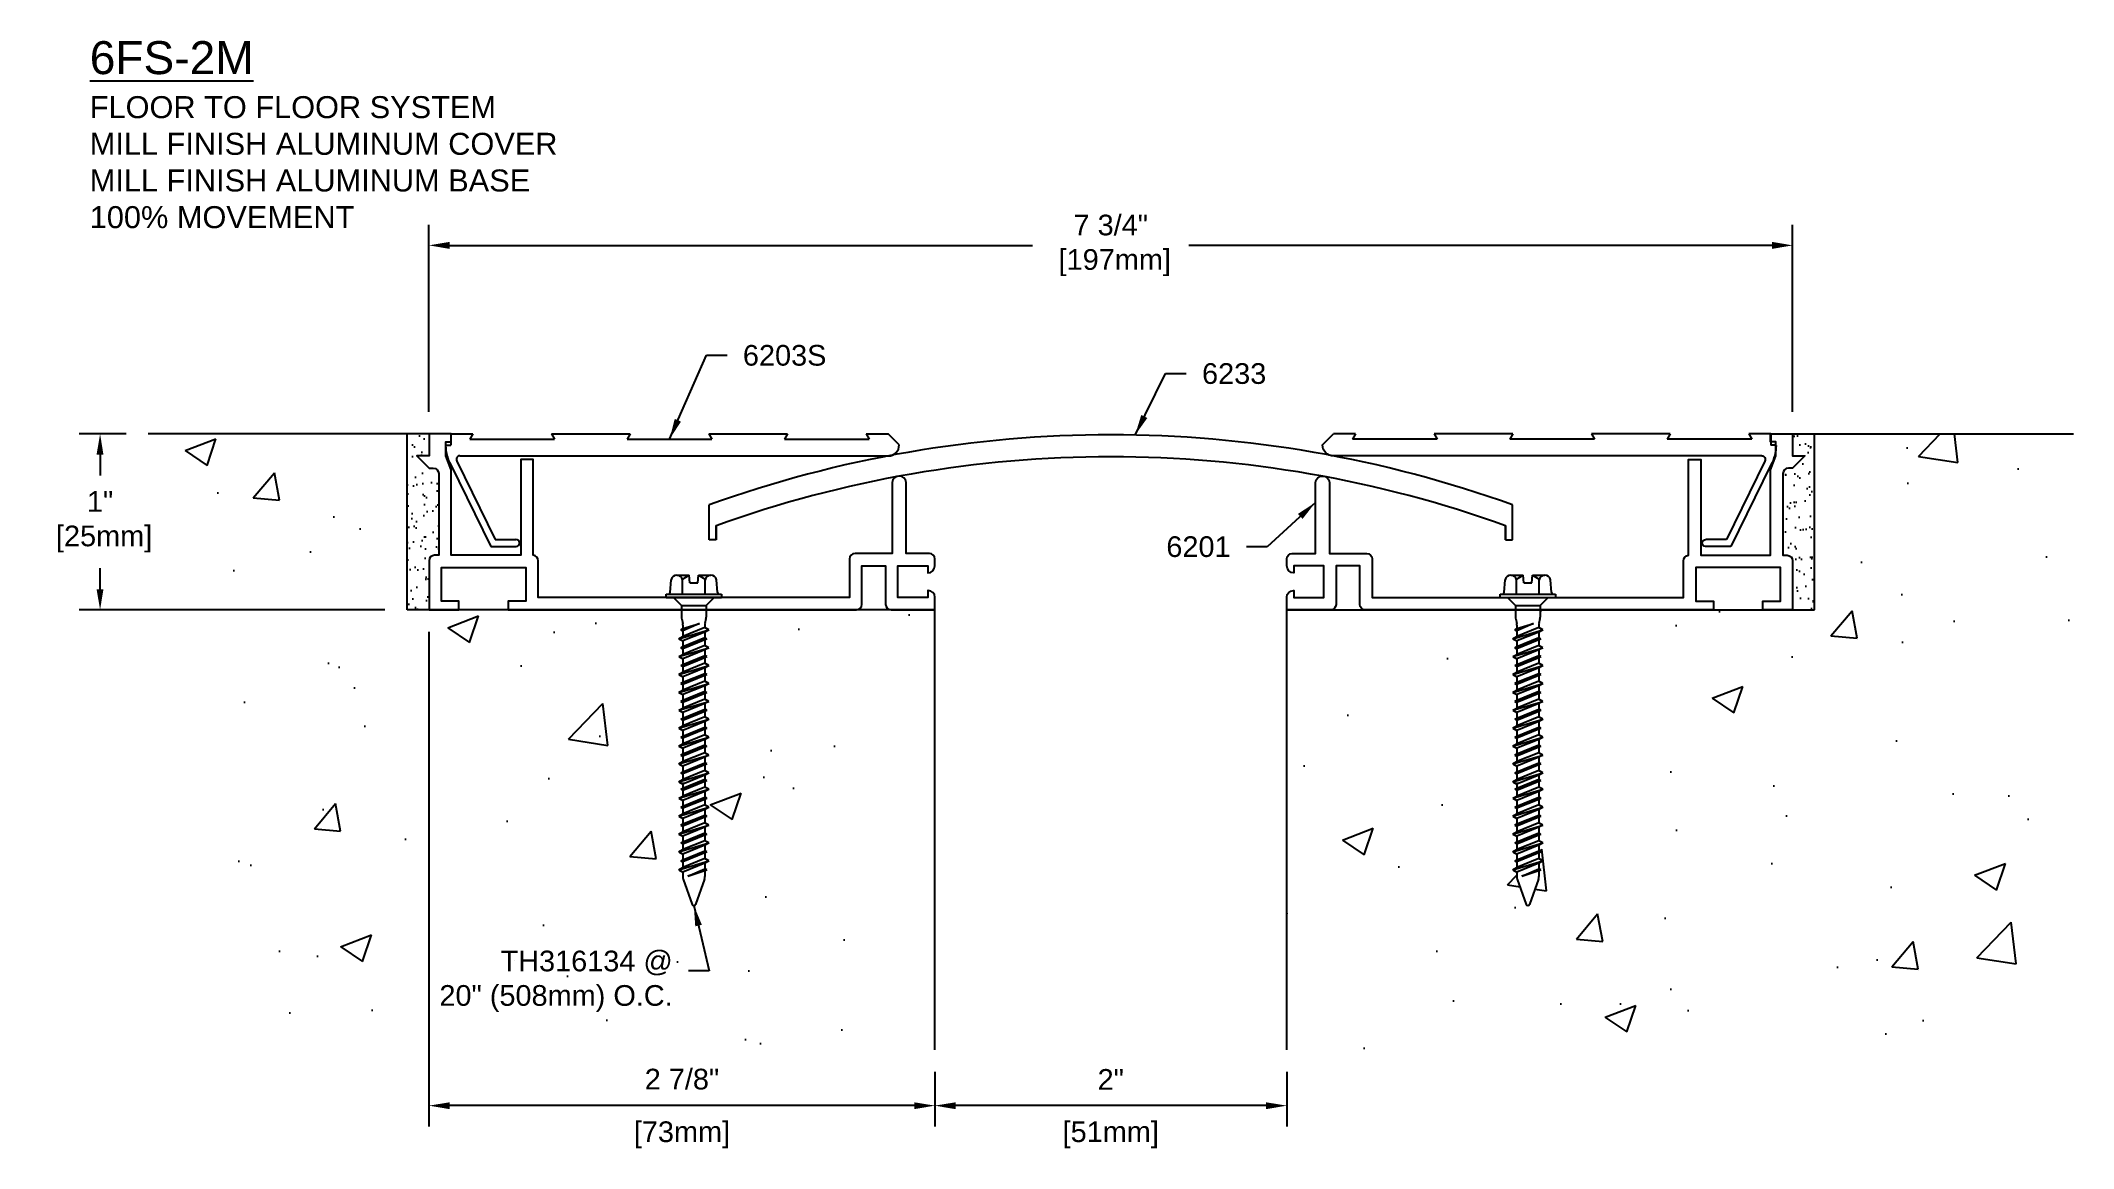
# Model space of a CAD drawing. Header units: inches. Extents: x 24.4 to 35.9, y 10.7 to 17.
import ezdxf

# ---------------------------------------------------------------- set-up
doc = ezdxf.new("R2010")
doc.units = ezdxf.units.IN
doc.header["$MEASUREMENT"] = 0
for name, color, linetype in [('Bolts', 4, 'Continuous'), ('Conditions', 1, 'Continuous'), ('Dimensions', 3, 'Continuous'), ('Metals', 7, 'Continuous'), ('Text', 2, 'Continuous')]:
    doc.layers.add(name, color=color, linetype=linetype)
doc.styles.add('arial', font='arial.ttf')
doc.dimstyles.new('Arial', dxfattribs={"dimtxt": 0.1175, "dimasz": 0.1175, "dimexe": 0.1175, "dimexo": 0.125, "dimgap": 0.09, "dimtad": 0, "dimtih": 1, "dimtoh": 1, "dimdec": 4, "dimzin": 0, "dimdsep": 46, "dimlunit": 4, "dimtxsty": 'arial', "dimcen": 0.09, "dimadec": 0, "dimazin": 0, "dimtfac": 1, "dimtdec": 4, "dimtofl": 0, "dimtmove": 0, "dimatfit": 3, "dimfxl": 0, "dimfrac": 2, "dimtolj": 1, "dimtzin": 0, "dimarcsym": 0})

# ---------------------------------------------------------------- blocks, each defined once
blk = doc.blocks.new('6233')
for p, q in [((10.342, 10.801), (10.342, 11)), ((14.908, 10.801), (14.908, 11)), ((10.382, 10.801), (10.382, 10.881)), ((10.382, 10.881), (10.382, 10.801)), ((14.868, 10.801), (14.868, 10.881)), ((14.868, 10.881), (14.868, 10.801)), ((10.382, 10.801), (10.342, 10.801)), ((14.868, 10.801), (14.908, 10.801))]:
    blk.add_line(p, q)
for radius, start, end in [(6.75, 70.2314, 109.7686), (6.625, 70.2105, 109.7895)]:
    blk.add_arc((12.625, 4.647), radius, start, end)
blk = doc.blocks.new('*D3')
at = {"layer": 'Defpoints', "color": 0}
for p in [(29.443, 11.28), (31.443, 11.28), (29.443, 10.962)]:
    blk.add_point(p, dxfattribs=at)
at = {"layer": 'Dimensions', "color": 0, "lineweight": -2}
for p, q in [((29.443, 11.155), (29.443, 10.844)), ((31.443, 11.155), (31.443, 10.844)), ((31.326, 10.962), (29.561, 10.962))]:
    blk.add_line(p, q, dxfattribs=at)
at = {"layer": 'Dimensions', "color": 0}
for points in [[(29.561, 10.981), (29.561, 10.942), (29.443, 10.962)], [(31.326, 10.981), (31.326, 10.942), (31.443, 10.962)]]:
    blk.add_solid(points, dxfattribs=at)
at = {"layer": 'Dimensions', "color": 0, "char_height": 0.1175, "attachment_point": 5, "style": 'arial'}
for s, insert in [('\\A1;2"', (30.443, 11.111)), ('\\A1;[51mm]', (30.443, 10.796))]:
    blk.add_mtext(s, dxfattribs=dict(at, insert=insert))
blk = doc.blocks.new('*D4')
at = {"layer": 'Defpoints', "color": 0}
for p in [(34.318, 15.851), (26.568, 14.78), (34.318, 14.78)]:
    blk.add_point(p, dxfattribs=at)
at = {"layer": 'Dimensions', "color": 0, "lineweight": -2}
for p, q in [((26.568, 14.905), (26.568, 15.968)), ((34.318, 14.905), (34.318, 15.968)), ((26.686, 15.851), (29.999, 15.851)), ((34.201, 15.851), (30.887, 15.851))]:
    blk.add_line(p, q, dxfattribs=at)
at = {"layer": 'Dimensions', "color": 0}
for points in [[(26.686, 15.871), (26.686, 15.831), (26.568, 15.851)], [(34.201, 15.871), (34.201, 15.831), (34.318, 15.851)]]:
    blk.add_solid(points, dxfattribs=at)
at = {"layer": 'Dimensions', "color": 0, "insert": (30.443, 15.851), "char_height": 0.1175, "attachment_point": 5, "style": 'arial'}
blk.add_mtext('\\A1;7 3/4"\\P [197mm]', dxfattribs=at)
blk = doc.blocks.new('*D5')
at = {"layer": 'Defpoints', "color": 0}
for p in [(26.568, 13.78), (29.443, 11.28), (26.568, 10.962)]:
    blk.add_point(p, dxfattribs=at)
at = {"layer": 'Dimensions', "color": 0, "lineweight": -2}
for p, q in [((26.568, 13.655), (26.568, 10.844)), ((29.443, 11.155), (29.443, 10.844)), ((29.326, 10.962), (26.686, 10.962))]:
    blk.add_line(p, q, dxfattribs=at)
at = {"layer": 'Dimensions', "color": 0}
for points in [[(26.686, 10.981), (26.686, 10.942), (26.568, 10.962)], [(29.326, 10.981), (29.326, 10.942), (29.443, 10.962)]]:
    blk.add_solid(points, dxfattribs=at)
at = {"layer": 'Dimensions', "color": 0, "char_height": 0.1175, "attachment_point": 5, "style": 'arial'}
for s, insert in [('\\A1;2 7/8"', (28.006, 11.112)), ('\\A1;[73mm]', (28.006, 10.796))]:
    blk.add_mtext(s, dxfattribs=dict(at, insert=insert))
blk = doc.blocks.new('*D6')
at = {"layer": 'Defpoints', "color": 0}
for p in [(24.973, 14.78), (24.699, 13.78), (26.443, 13.78)]:
    blk.add_point(p, dxfattribs=at)
at = {"layer": 'Dimensions', "color": 0, "lineweight": -2}
for p, q in [((24.848, 14.78), (24.581, 14.78)), ((24.699, 14.662), (24.699, 14.543)), ((24.699, 13.897), (24.699, 14.016)), ((26.318, 13.78), (24.581, 13.78))]:
    blk.add_line(p, q, dxfattribs=at)
at = {"layer": 'Dimensions', "color": 0}
for points in [[(24.679, 14.662), (24.718, 14.662), (24.699, 14.78)], [(24.679, 13.897), (24.718, 13.897), (24.699, 13.78)]]:
    blk.add_solid(points, dxfattribs=at)
at = {"layer": 'Dimensions', "color": 0, "insert": (24.699, 14.28), "char_height": 0.1175, "attachment_point": 5, "style": 'arial'}
blk.add_mtext('\\A1;1"\\P [25mm]', dxfattribs=at)
blk = doc.blocks.new('6203S')
for p, q in [((26.663, 14.715), (26.693, 14.715)), ((26.693, 14.78), (26.818, 14.78)), ((26.693, 14.78), (26.693, 14.715)), ((26.818, 14.78), (26.801, 14.75)), ((26.801, 14.75), (27.282, 14.75)), ((27.264, 14.78), (27.712, 14.78)), ((27.264, 14.78), (27.282, 14.75)), ((27.712, 14.78), (27.695, 14.75)), ((27.695, 14.75), (28.176, 14.75)), ((28.158, 14.78), (28.606, 14.78)), ((28.158, 14.78), (28.176, 14.75)), ((28.606, 14.78), (28.589, 14.75)), ((28.589, 14.75), (29.07, 14.75)), ((29.052, 14.78), (29.07, 14.75)), ((29.052, 14.78), (29.178, 14.78)), ((29.24, 14.717), (29.178, 14.78)), ((26.693, 14.604), (26.92, 14.14)), ((26.727, 14.625), (26.944, 14.18)), ((26.744, 14.655), (29.178, 14.655)), ((26.92, 14.14), (27.063, 14.14)), ((26.944, 14.18), (27.062, 14.18)), ((27.082, 14.16), (27.082, 14.159))]:
    blk.add_line(p, q)
for centre, radius, start, end in [((26.882, 14.713), 0.219, 180, 209.972), ((29.178, 14.717), 0.0625, 270, 0.0001), ((26.744, 14.635), 0.02, 90, 209.972), ((27.062, 14.16), 0.02, 0, 90), ((27.063, 14.159), 0.019, 270, 0)]:
    blk.add_arc(centre, radius, start, end)
blk = doc.blocks.new('TH-316134')
for p, q in [((-0.097, 0.127), (-0.027, 0.127)), ((-0.023, 0.083), (-0.027, 0.127)), ((0.023, 0.083), (0.027, 0.127)), ((0.027, 0.127), (0.097, 0.127)), ((-0.157, 0.019), (0.157, 0.019)), ((-0.157, 0), (-0.157, 0.019)), ((-0.157, 0), (0.157, 0)), ((-0.135, 0.029), (-0.129, 0.1)), ((-0.115, 0), (-0.07, -0.045)), ((-0.065, 0.019), (-0.065, 0.1)), ((-0.023, 0.083), (0.023, 0.083)), ((0.064, 0.019), (0.064, 0.1)), ((0.115, 0), (0.07, -0.045)), ((0.135, 0.029), (0.129, 0.1)), ((0.157, 0.019), (0.157, 0)), ((-0.07, -0.045), (0.07, -0.045)), ((-0.07, -0.045), (-0.07, -0.112)), ((0.07, -0.045), (0.07, -0.112)), ((-0.086, -0.234), (0.086, -0.184)), ((-0.086, -0.234), (-0.062, -0.221)), ((-0.074, -0.184), (0.032, -0.147)), ((-0.074, -0.184), (-0.062, -0.177)), ((-0.074, -0.184), (-0.062, -0.19)), ((-0.069, -0.122), (-0.063, -0.148)), ((0.032, -0.147), (-0.062, -0.19)), ((-0.062, -0.177), (0.032, -0.147)), ((-0.062, -0.157), (-0.062, -0.177)), ((0.062, -0.171), (-0.062, -0.221)), ((-0.062, -0.19), (-0.062, -0.221)), ((0.062, -0.197), (-0.062, -0.247)), ((-0.062, -0.279), (0.062, -0.228)), ((0.062, -0.157), (0.062, -0.171)), ((0.086, -0.184), (0.062, -0.171)), ((0.086, -0.184), (0.062, -0.197)), ((0.062, -0.197), (0.062, -0.228)), ((0.074, -0.234), (0.062, -0.228)), ((0.069, -0.122), (0.063, -0.148)), ((-0.086, -0.234), (-0.062, -0.247)), ((-0.086, -0.336), (0.086, -0.285)), ((-0.086, -0.336), (-0.062, -0.323)), ((-0.086, -0.336), (-0.062, -0.349)), ((-0.074, -0.285), (0.074, -0.234)), ((-0.074, -0.285), (-0.062, -0.279)), ((-0.074, -0.285), (-0.062, -0.291)), ((-0.074, -0.387), (0.074, -0.336)), ((0.062, -0.241), (-0.062, -0.291)), ((-0.062, -0.247), (-0.062, -0.279)), ((0.062, -0.272), (-0.062, -0.323)), ((-0.062, -0.291), (-0.062, -0.323)), ((0.062, -0.298), (-0.062, -0.349)), ((-0.062, -0.381), (0.062, -0.33)), ((0.062, -0.342), (-0.062, -0.393)), ((0.074, -0.234), (0.062, -0.241)), ((0.062, -0.241), (0.062, -0.272)), ((0.086, -0.285), (0.062, -0.272)), ((0.086, -0.285), (0.062, -0.298)), ((0.062, -0.298), (0.062, -0.33)), ((0.074, -0.336), (0.062, -0.33)), ((0.074, -0.336), (0.062, -0.342)), ((0.062, -0.342), (0.062, -0.374)), ((-0.086, -0.437), (0.086, -0.387)), ((-0.086, -0.437), (-0.062, -0.425)), ((-0.086, -0.437), (-0.062, -0.45)), ((-0.074, -0.387), (-0.062, -0.381)), ((-0.074, -0.387), (-0.062, -0.393)), ((-0.074, -0.488), (0.074, -0.437)), ((-0.062, -0.349), (-0.062, -0.381)), ((0.062, -0.374), (-0.062, -0.425)), ((-0.062, -0.393), (-0.062, -0.425)), ((0.062, -0.4), (-0.062, -0.45)), ((-0.062, -0.482), (0.062, -0.431)), ((0.062, -0.444), (-0.062, -0.494)), ((-0.062, -0.45), (-0.062, -0.482)), ((0.086, -0.387), (0.062, -0.374)), ((0.086, -0.387), (0.062, -0.4)), ((0.062, -0.4), (0.062, -0.431)), ((0.074, -0.437), (0.062, -0.431)), ((0.074, -0.437), (0.062, -0.444)), ((0.062, -0.444), (0.062, -0.475)), ((-0.086, -0.539), (0.086, -0.488)), ((-0.086, -0.539), (-0.062, -0.526)), ((-0.086, -0.539), (-0.062, -0.552)), ((-0.074, -0.488), (-0.062, -0.482)), ((-0.074, -0.488), (-0.062, -0.494)), ((-0.074, -0.59), (0.074, -0.539)), ((0.062, -0.475), (-0.062, -0.526)), ((-0.062, -0.494), (-0.062, -0.526)), ((0.062, -0.501), (-0.062, -0.552)), ((-0.062, -0.584), (0.062, -0.533)), ((0.062, -0.545), (-0.062, -0.596)), ((-0.062, -0.552), (-0.062, -0.584)), ((0.062, -0.577), (-0.062, -0.628)), ((0.086, -0.488), (0.062, -0.475)), ((0.086, -0.488), (0.062, -0.501)), ((0.062, -0.501), (0.062, -0.533)), ((0.074, -0.539), (0.062, -0.533)), ((0.074, -0.539), (0.062, -0.545)), ((0.062, -0.545), (0.062, -0.577)), ((0.086, -0.59), (0.062, -0.577)), ((-0.086, -0.641), (0.086, -0.59)), ((-0.086, -0.641), (-0.062, -0.628)), ((-0.086, -0.641), (-0.062, -0.654)), ((-0.086, -0.742), (0.086, -0.691)), ((-0.074, -0.59), (-0.062, -0.584)), ((-0.074, -0.59), (-0.062, -0.596)), ((-0.074, -0.691), (0.074, -0.641)), ((-0.074, -0.691), (-0.062, -0.685)), ((-0.074, -0.691), (-0.062, -0.698)), ((-0.062, -0.596), (-0.062, -0.628)), ((0.062, -0.603), (-0.062, -0.654)), ((-0.062, -0.685), (0.062, -0.634)), ((0.062, -0.647), (-0.062, -0.698)), ((-0.062, -0.654), (-0.062, -0.685)), ((0.062, -0.678), (-0.062, -0.729)), ((0.086, -0.59), (0.062, -0.603)), ((0.062, -0.603), (0.062, -0.634)), ((0.074, -0.641), (0.062, -0.634)), ((0.074, -0.641), (0.062, -0.647)), ((0.062, -0.647), (0.062, -0.678)), ((0.086, -0.691), (0.062, -0.678)), ((0.086, -0.691), (0.062, -0.704)), ((-0.086, -0.742), (-0.062, -0.729)), ((-0.086, -0.742), (-0.062, -0.755)), ((-0.086, -0.844), (0.086, -0.793)), ((-0.074, -0.793), (0.074, -0.742)), ((-0.074, -0.793), (-0.062, -0.787)), ((-0.074, -0.793), (-0.062, -0.799)), ((-0.062, -0.698), (-0.062, -0.729)), ((0.062, -0.704), (-0.062, -0.755)), ((-0.062, -0.787), (0.062, -0.736)), ((0.062, -0.748), (-0.062, -0.799)), ((-0.062, -0.755), (-0.062, -0.787)), ((0.062, -0.78), (-0.062, -0.831)), ((-0.062, -0.799), (-0.062, -0.831)), ((0.062, -0.806), (-0.062, -0.857)), ((0.062, -0.704), (0.062, -0.736)), ((0.074, -0.742), (0.062, -0.736)), ((0.074, -0.742), (0.062, -0.748)), ((0.062, -0.748), (0.062, -0.78)), ((0.086, -0.793), (0.062, -0.78)), ((0.086, -0.793), (0.062, -0.806)), ((0.062, -0.806), (0.062, -0.838)), ((-0.086, -0.844), (-0.062, -0.831)), ((-0.086, -0.844), (-0.062, -0.857)), ((-0.086, -0.945), (0.086, -0.895)), ((-0.074, -0.895), (0.074, -0.844)), ((-0.074, -0.895), (-0.062, -0.888)), ((-0.074, -0.895), (-0.062, -0.901)), ((-0.062, -0.888), (0.062, -0.838)), ((0.062, -0.85), (-0.062, -0.901)), ((-0.062, -0.857), (-0.062, -0.888)), ((0.062, -0.882), (-0.062, -0.932)), ((-0.062, -0.901), (-0.062, -0.932)), ((0.062, -0.907), (-0.062, -0.958)), ((0.074, -0.844), (0.062, -0.838)), ((0.074, -0.844), (0.062, -0.85)), ((0.062, -0.85), (0.062, -0.882)), ((0.086, -0.895), (0.062, -0.882)), ((0.086, -0.895), (0.062, -0.907)), ((0.062, -0.907), (0.062, -0.939)), ((-0.086, -0.945), (-0.062, -0.932)), ((-0.086, -0.945), (-0.062, -0.958)), ((-0.086, -1.047), (0.086, -0.996)), ((-0.086, -1.047), (-0.062, -1.034)), ((-0.074, -0.996), (0.074, -0.945)), ((-0.074, -0.996), (-0.062, -0.99)), ((-0.074, -0.996), (-0.062, -1.002)), ((-0.074, -1.09), (0.074, -1.039)), ((-0.062, -0.99), (0.062, -0.939)), ((0.062, -0.951), (-0.062, -1.002)), ((-0.062, -0.958), (-0.062, -0.99)), ((0.062, -0.983), (-0.062, -1.034)), ((-0.062, -1.002), (-0.062, -1.034)), ((0.062, -1.009), (-0.062, -1.06)), ((-0.062, -1.084), (0.062, -1.033)), ((0.074, -0.945), (0.062, -0.939)), ((0.074, -0.945), (0.062, -0.951)), ((0.062, -0.951), (0.062, -0.983)), ((0.086, -0.996), (0.062, -0.983)), ((0.086, -0.996), (0.062, -1.009)), ((0.062, -1.001), (0.062, -1.033)), ((0.074, -1.039), (0.062, -1.033)), ((0.074, -1.039), (0.062, -1.045)), ((-0.086, -1.047), (-0.062, -1.06)), ((-0.086, -1.141), (0.086, -1.09)), ((-0.086, -1.141), (-0.062, -1.128)), ((-0.086, -1.141), (-0.062, -1.154)), ((-0.074, -1.09), (-0.062, -1.084)), ((-0.074, -1.09), (-0.062, -1.096)), ((-0.074, -1.191), (0.074, -1.141)), ((0.062, -1.045), (-0.062, -1.096)), ((-0.062, -1.052), (-0.062, -1.084)), ((0.062, -1.077), (-0.062, -1.128)), ((-0.062, -1.096), (-0.062, -1.128)), ((0.062, -1.103), (-0.062, -1.154)), ((-0.062, -1.185), (0.062, -1.134)), ((0.062, -1.147), (-0.062, -1.198)), ((-0.062, -1.154), (-0.062, -1.185)), ((0.062, -1.045), (0.062, -1.077)), ((0.086, -1.09), (0.062, -1.077)), ((0.086, -1.09), (0.062, -1.103)), ((0.062, -1.103), (0.062, -1.134)), ((0.074, -1.141), (0.062, -1.134)), ((0.074, -1.141), (0.062, -1.147)), ((0.062, -1.147), (0.062, -1.178)), ((-0.086, -1.242), (0.086, -1.191)), ((-0.086, -1.242), (-0.062, -1.229)), ((-0.086, -1.242), (-0.062, -1.255)), ((-0.074, -1.191), (-0.062, -1.185)), ((-0.074, -1.191), (-0.062, -1.198)), ((-0.074, -1.293), (0.074, -1.242)), ((0.062, -1.178), (-0.062, -1.229)), ((-0.062, -1.198), (-0.062, -1.229)), ((0.062, -1.204), (-0.062, -1.255)), ((-0.062, -1.287), (0.062, -1.236)), ((0.062, -1.248), (-0.062, -1.299)), ((-0.062, -1.255), (-0.062, -1.287)), ((0.086, -1.191), (0.062, -1.178)), ((0.086, -1.191), (0.062, -1.204)), ((0.062, -1.204), (0.062, -1.236)), ((0.074, -1.242), (0.062, -1.236)), ((0.074, -1.242), (0.062, -1.248)), ((0.062, -1.248), (0.062, -1.28)), ((-0.086, -1.344), (0.086, -1.293)), ((-0.086, -1.344), (-0.062, -1.331)), ((-0.086, -1.344), (-0.062, -1.357)), ((-0.074, -1.293), (-0.062, -1.287)), ((-0.074, -1.293), (-0.062, -1.299)), ((-0.074, -1.395), (0.074, -1.344)), ((0.062, -1.28), (-0.062, -1.331)), ((-0.062, -1.299), (-0.062, -1.331)), ((0.062, -1.306), (-0.062, -1.357)), ((-0.062, -1.388), (0.062, -1.338)), ((0.062, -1.35), (-0.062, -1.401)), ((-0.062, -1.357), (-0.062, -1.388)), ((0.062, -1.382), (-0.062, -1.432)), ((0.086, -1.293), (0.062, -1.28)), ((0.086, -1.293), (0.062, -1.306)), ((0.062, -1.306), (0.062, -1.338)), ((0.074, -1.344), (0.062, -1.338)), ((0.074, -1.344), (0.062, -1.35)), ((0.062, -1.35), (0.062, -1.382)), ((0.086, -1.395), (0.062, -1.382)), ((-0.086, -1.445), (0.086, -1.395)), ((-0.086, -1.445), (-0.062, -1.432)), ((-0.086, -1.445), (-0.062, -1.458)), ((-0.086, -1.547), (0.086, -1.496)), ((-0.074, -1.395), (-0.062, -1.388)), ((-0.074, -1.395), (-0.062, -1.401)), ((-0.074, -1.496), (0.074, -1.445)), ((-0.074, -1.496), (-0.062, -1.49)), ((-0.074, -1.496), (-0.062, -1.502)), ((-0.062, -1.401), (-0.062, -1.432)), ((0.062, -1.407), (-0.062, -1.458)), ((-0.062, -1.49), (0.062, -1.439)), ((0.062, -1.451), (-0.062, -1.502)), ((-0.062, -1.458), (-0.062, -1.49)), ((0.062, -1.483), (-0.062, -1.534)), ((0.086, -1.395), (0.062, -1.407)), ((0.062, -1.407), (0.062, -1.439)), ((0.074, -1.445), (0.062, -1.439)), ((0.074, -1.445), (0.062, -1.451)), ((0.062, -1.451), (0.062, -1.483)), ((0.086, -1.496), (0.062, -1.483)), ((0.086, -1.496), (0.062, -1.509)), ((-0.086, -1.547), (-0.062, -1.534)), ((-0.086, -1.547), (-0.062, -1.56)), ((-0.062, -1.502), (-0.062, -1.534)), ((0.062, -1.509), (-0.062, -1.56)), ((-0.062, -1.56), (-0.062, -1.586)), ((-0.06, -1.601), (-0.01, -1.744)), ((-0.034, -1.584), (0.062, -1.541)), ((-0.034, -1.584), (0.074, -1.547)), ((0.062, -1.553), (-0.034, -1.584)), ((0.06, -1.601), (0.01, -1.744)), ((0.062, -1.509), (0.062, -1.541)), ((0.074, -1.547), (0.062, -1.541)), ((0.074, -1.547), (0.062, -1.553)), ((0.062, -1.553), (0.062, -1.586))]:
    blk.add_line(p, q)
for centre, radius, start, end in [((-0.097, 0.095), 0.0327, 9.285, 170.715), ((0, 0.038), 0.0896, 107.4215, 136.0407), ((0, 0.038), 0.0896, 43.9593, 72.5785), ((0.097, 0.095), 0.0327, 9.285, 170.715), ((-0.146, 0.03), 0.0112, 270, 355), ((0.146, 0.03), 0.0112, 185, 270), ((-0.023, -0.112), 0.0465, 180, 191.9357), ((0.023, -0.112), 0.0465, 348.0643, 0), ((-0.109, -0.157), 0.0465, 0, 11.9357), ((0.109, -0.157), 0.0465, 168.0643, 180), ((-0.016, -1.586), 0.0465, 180, 199.3058), ((0.016, -1.586), 0.0465, 340.6942, 0), ((0, -1.739), 0.0106, 204.1001, 335.8999)]:
    blk.add_arc(centre, radius, start, end)
blk = doc.blocks.new('TH316134')
at = {"layer": 'Bolts'}
blk.add_blockref('TH-316134', (0, 0), dxfattribs=at)

msp = doc.modelspace()

# ---------------------------------------------------------------- hatches: boundary and pattern name
at = {"layer": 'Conditions'}
h = msp.add_hatch(dxfattribs=at)
h.set_pattern_fill('AR-CONC', color=256, scale=0.25, style=0)
h.paths.add_polyline_path([(28.01117, 13.35527), (27.99973, 13.36143), (28.01117, 13.36759), (28.01117, 13.39929), (27.98717, 13.41221), (28.01117, 13.42514), (28.01117, 13.45683), (27.99973, 13.46299), (28.01117, 13.46916), (28.01117, 13.50085), (27.98717, 13.51377), (28.01117, 13.5267), (28.01117, 13.55839), (27.99973, 13.56456), (28.01117, 13.57072), (28.01117, 13.60241), (27.98717, 13.61534), (28.01117, 13.62826), (28.01117, 13.65995), (27.99973, 13.66612), (28.01117, 13.67228), (28.01117, 13.69241, 0.05212645), (28.01017, 13.70203), (28.00468, 13.728, -0.05212645), (28.00367, 13.73762), (28.00367, 13.77971), (27.18842, 13.77971), (27.01842, 13.77971), (26.44342, 13.77971), (26.44342, 14.77971), (24.97312, 14.77971), (24.97312, 11.27971), (29.44342, 11.27971), (29.44342, 13.77971), (29.19442, 13.77971), (28.14317, 13.77971), (28.14317, 13.73762, -0.05212645), (28.14217, 13.728), (28.13668, 13.70203, 0.05212645), (28.13567, 13.69241), (28.13567, 13.67904), (28.15967, 13.66612), (28.13567, 13.65319), (28.13567, 13.6215), (28.14712, 13.61534), (28.13567, 13.60917), (28.13567, 13.57748), (28.15967, 13.56456), (28.13567, 13.55163), (28.13567, 13.51994), (28.14712, 13.51377), (28.13567, 13.50761), (28.13567, 13.47592), (28.15967, 13.46299), (28.13567, 13.45007), (28.13567, 13.41837), (28.14712, 13.41221), (28.13567, 13.40605), (28.13567, 13.37436), (28.15967, 13.36143), (28.13567, 13.34851), (28.13567, 13.31681), (28.14712, 13.31065), (28.13567, 13.30449), (28.13567, 13.27279), (28.15967, 13.25987), (28.13567, 13.24694), (28.13567, 13.21525), (28.14712, 13.20909), (28.13567, 13.20292), (28.13567, 13.17123), (28.15967, 13.15831), (28.13567, 13.14538), (28.13567, 13.11369), (28.14712, 13.10752), (28.13567, 13.10136), (28.13567, 13.06967), (28.15967, 13.05674), (28.13567, 13.04382), (28.13567, 13.01212), (28.14712, 13.00596), (28.13567, 12.9998), (28.13567, 12.96811), (28.15967, 12.95518), (28.13567, 12.94226), (28.13567, 12.91056), (28.14712, 12.9044), (28.13567, 12.89824), (28.13567, 12.86654), (28.15967, 12.85362), (28.13567, 12.84069), (28.13567, 12.81681), (28.14712, 12.81065), (28.13567, 12.80449), (28.13567, 12.77279), (28.15967, 12.75987), (28.13567, 12.74694), (28.13567, 12.71525), (28.14712, 12.70909), (28.13567, 12.70292), (28.13567, 12.67123), (28.15967, 12.65831), (28.13567, 12.64538), (28.13567, 12.61369), (28.14712, 12.60752), (28.13567, 12.60136), (28.13567, 12.56967), (28.15967, 12.55674), (28.13567, 12.54382), (28.13567, 12.51212), (28.14712, 12.50596), (28.13567, 12.4998), (28.13567, 12.46811), (28.15967, 12.45518), (28.13567, 12.44226), (28.13567, 12.41056), (28.14712, 12.4044), (28.13567, 12.39824), (28.13567, 12.36654), (28.15967, 12.35362), (28.13567, 12.34069), (28.13567, 12.309), (28.14712, 12.30284), (28.13567, 12.29667), (28.13567, 12.26405, -0.08443704), (28.13306, 12.24868), (28.08364, 12.10763, -0.77412328), (28.0632, 12.10763), (28.01379, 12.24868, -0.08443704), (28.01117, 12.26405), (28.01117, 12.28991), (27.98717, 12.30284), (28.01117, 12.31576), (28.01117, 12.34745), (27.99973, 12.35362), (28.01117, 12.35978), (28.01117, 12.39147), (27.98717, 12.4044), (28.01117, 12.41732), (28.01117, 12.44902), (27.99973, 12.45518), (28.01117, 12.46134), (28.01117, 12.49304), (27.98717, 12.50596), (28.01117, 12.51889), (28.01117, 12.55058), (27.99973, 12.55674), (28.01117, 12.56291), (28.01117, 12.5946), (27.98717, 12.60752), (28.01117, 12.62045), (28.01117, 12.65214), (27.99973, 12.65831), (28.01117, 12.66447), (28.01117, 12.69616), (27.98717, 12.70909), (28.01117, 12.72201), (28.01117, 12.7537), (27.99973, 12.75987), (28.01117, 12.76603), (28.01117, 12.78991), (27.98717, 12.80284), (28.01117, 12.81576), (28.01117, 12.84745), (27.99973, 12.85362), (28.01117, 12.85978), (28.01117, 12.89147), (27.98717, 12.9044), (28.01117, 12.91732), (28.01117, 12.94902), (27.99973, 12.95518), (28.01117, 12.96134), (28.01117, 12.99304), (27.98717, 13.00596), (28.01117, 13.01889), (28.01117, 13.05058), (27.99973, 13.05674), (28.01117, 13.06291), (28.01117, 13.0946), (27.98717, 13.10752), (28.01117, 13.12045), (28.01117, 13.15214), (27.99973, 13.15831), (28.01117, 13.16447), (28.01117, 13.19616), (27.98717, 13.20909), (28.01117, 13.22201), (28.01117, 13.2537), (27.99973, 13.25987), (28.01117, 13.26603), (28.01117, 13.29772), (27.98717, 13.31065), (28.01117, 13.32357)])
h.paths.add_polyline_path([(24.36117, 14.48254), (25.0366, 14.48254), (25.0366, 14.07688), (24.36117, 14.07688)], flags=9)
h.paths.add_polyline_path([(26.617, 11.87393), (27.98284, 11.87393), (27.98284, 11.46305), (26.617, 11.46305)], flags=24)
h = msp.add_hatch(dxfattribs=at)
h.set_pattern_fill('AR-SAND', color=256, scale=0.0625, style=0)
h.paths.add_polyline_path([(26.62342, 14.55371, 0.41421356), (26.59242, 14.58471), (26.56842, 14.58471), (26.49842, 14.65471), (26.56842, 14.65471), (26.56842, 14.77971), (26.44342, 14.77971), (26.44342, 13.77971), (26.56842, 13.77971), (26.56842, 14.05871, -0.41421356), (26.59942, 14.08971), (26.62342, 14.08971)])
h = msp.add_hatch(dxfattribs=at)
h.set_pattern_fill('AR-CONC', color=256, scale=0.25, style=0)
h.paths.add_polyline_path([(35.91372, 14.77971), (34.44342, 14.77971), (34.44342, 13.77971), (32.88317, 13.77971), (32.88317, 13.73762, -0.05212645), (32.88217, 13.728), (32.87668, 13.70203, 0.05212645), (32.87567, 13.69241), (32.87567, 13.67904), (32.89967, 13.66612), (32.87567, 13.65319), (32.87567, 13.6215), (32.88712, 13.61534), (32.87567, 13.60917), (32.87567, 13.57748), (32.89967, 13.56456), (32.87567, 13.55163), (32.87567, 13.51994), (32.88712, 13.51377), (32.87567, 13.50761), (32.87567, 13.47592), (32.89967, 13.46299), (32.87567, 13.45007), (32.87567, 13.41837), (32.88712, 13.41221), (32.87567, 13.40605), (32.87567, 13.37436), (32.89967, 13.36143), (32.87567, 13.34851), (32.87567, 13.31681), (32.88712, 13.31065), (32.87567, 13.30449), (32.87567, 13.27279), (32.89967, 13.25987), (32.87567, 13.24694), (32.87567, 13.21525), (32.88712, 13.20909), (32.87567, 13.20292), (32.87567, 13.17123), (32.89967, 13.15831), (32.87567, 13.14538), (32.87567, 13.11369), (32.88712, 13.10752), (32.87567, 13.10136), (32.87567, 13.06967), (32.89967, 13.05674), (32.87567, 13.04382), (32.87567, 13.01212), (32.88712, 13.00596), (32.87567, 12.9998), (32.87567, 12.96811), (32.89967, 12.95518), (32.87567, 12.94226), (32.87567, 12.91056), (32.88712, 12.9044), (32.87567, 12.89824), (32.87567, 12.86654), (32.89967, 12.85362), (32.87567, 12.84069), (32.87567, 12.81681), (32.88712, 12.81065), (32.87567, 12.80449), (32.87567, 12.77279), (32.89967, 12.75987), (32.87567, 12.74694), (32.87567, 12.71525), (32.88712, 12.70909), (32.87567, 12.70292), (32.87567, 12.67123), (32.89967, 12.65831), (32.87567, 12.64538), (32.87567, 12.61369), (32.88712, 12.60752), (32.87567, 12.60136), (32.87567, 12.56967), (32.89967, 12.55674), (32.87567, 12.54382), (32.87567, 12.51212), (32.88712, 12.50596), (32.87567, 12.4998), (32.87567, 12.46811), (32.89967, 12.45518), (32.87567, 12.44226), (32.87567, 12.41056), (32.88712, 12.4044), (32.87567, 12.39824), (32.87567, 12.36654), (32.89967, 12.35362), (32.87567, 12.34069), (32.87567, 12.309), (32.88712, 12.30284), (32.87567, 12.29667), (32.87567, 12.26405, -0.08443704), (32.87306, 12.24868), (32.82364, 12.10763, -0.77412328), (32.8032, 12.10763), (32.75379, 12.24868, -0.08443704), (32.75117, 12.26405), (32.75117, 12.28991), (32.72717, 12.30284), (32.75117, 12.31576), (32.75117, 12.34745), (32.73973, 12.35362), (32.75117, 12.35978), (32.75117, 12.39147), (32.72717, 12.4044), (32.75117, 12.41732), (32.75117, 12.44902), (32.73973, 12.45518), (32.75117, 12.46134), (32.75117, 12.49304), (32.72717, 12.50596), (32.75117, 12.51889), (32.75117, 12.55058), (32.73973, 12.55674), (32.75117, 12.56291), (32.75117, 12.5946), (32.72717, 12.60752), (32.75117, 12.62045), (32.75117, 12.65214), (32.73973, 12.65831), (32.75117, 12.66447), (32.75117, 12.69616), (32.72717, 12.70909), (32.75117, 12.72201), (32.75117, 12.7537), (32.73973, 12.75987), (32.75117, 12.76603), (32.75117, 12.78991), (32.72717, 12.80284), (32.75117, 12.81576), (32.75117, 12.84745), (32.73973, 12.85362), (32.75117, 12.85978), (32.75117, 12.89147), (32.72717, 12.9044), (32.75117, 12.91732), (32.75117, 12.94902), (32.73973, 12.95518), (32.75117, 12.96134), (32.75117, 12.99304), (32.72717, 13.00596), (32.75117, 13.01889), (32.75117, 13.05058), (32.73973, 13.05674), (32.75117, 13.06291), (32.75117, 13.0946), (32.72717, 13.10752), (32.75117, 13.12045), (32.75117, 13.15214), (32.73973, 13.15831), (32.75117, 13.16447), (32.75117, 13.19616), (32.72717, 13.20909), (32.75117, 13.22201), (32.75117, 13.2537), (32.73973, 13.25987), (32.75117, 13.26603), (32.75117, 13.29772), (32.72717, 13.31065), (32.75117, 13.32357), (32.75117, 13.35527), (32.73973, 13.36143), (32.75117, 13.36759), (32.75117, 13.39929), (32.72717, 13.41221), (32.75117, 13.42514), (32.75117, 13.45683), (32.73973, 13.46299), (32.75117, 13.46916), (32.75117, 13.50085), (32.72717, 13.51377), (32.75117, 13.5267), (32.75117, 13.55839), (32.73973, 13.56456), (32.75117, 13.57072), (32.75117, 13.60241), (32.72717, 13.61534), (32.75117, 13.62826), (32.75117, 13.65995), (32.73973, 13.66612), (32.75117, 13.67228), (32.75117, 13.69241, 0.05212645), (32.75017, 13.70203), (32.74468, 13.728, -0.05212645), (32.74367, 13.73762), (32.74367, 13.77971), (31.88942, 13.77971), (31.44342, 13.77971), (31.44342, 11.27971), (35.91372, 11.27971)])
h = msp.add_hatch(dxfattribs=at)
h.set_pattern_fill('AR-SAND', color=256, scale=0.0625, style=0)
h.paths.add_polyline_path([(34.44342, 14.77971), (34.31842, 14.77971), (34.31842, 14.65471), (34.38842, 14.65471), (34.31842, 14.58471), (34.29442, 14.58471, 0.41421356), (34.26342, 14.55371), (34.26342, 14.08971), (34.28742, 14.08971, -0.41421356), (34.31842, 14.05871), (34.31842, 13.77971), (34.44342, 13.77971)])

# ---------------------------------------------------------------- linework, layer by layer
msp.add_line((26.66342, 14.71471), (26.66342, 14.71334))
msp.add_arc((29.17792, 14.71721), 0.0625, 89.999891, 90)
for p, q in [((26.56842, 14.77971), (24.97312, 14.77971)), ((26.44342, 13.77971), (26.44342, 14.77971)), ((34.31842, 14.77971), (35.91372, 14.77971)), ((34.44342, 13.77971), (34.44342, 14.77971)), ((29.44342, 13.77971), (26.44342, 13.77971)), ((29.44342, 11.27971), (29.44342, 13.77971)), ((31.44342, 11.27971), (31.44342, 13.77971)), ((31.44342, 13.77971), (34.44342, 13.77971))]:
    msp.add_line(p, q, dxfattribs=at)
at = {"layer": 'Metals'}
for points in [[(29.20042, 14.50407), (29.20042, 14.09971), (28.98942, 14.09971, 0.41421356), (28.95842, 14.06871), (28.95842, 13.84971), (27.18842, 13.84971), (27.18842, 14.05871, 0.38610129), (27.16042, 14.08957), (27.16042, 14.63471), (27.09042, 14.63471), (27.09042, 14.08971), (26.69342, 14.08971), (26.69342, 14.57471), (26.66342, 14.65471), (26.66342, 14.73471), (26.69342, 14.73471), (26.69342, 14.77971), (26.56842, 14.77971), (26.56842, 14.65471), (26.49842, 14.65471), (26.56842, 14.58471), (26.59242, 14.58471, -0.41421356), (26.62342, 14.55371), (26.62342, 14.08971), (26.59942, 14.08971, 0.41421356), (26.56842, 14.05871), (26.56842, 13.77971), (26.73842, 13.77971), (26.73842, 13.82971), (26.63842, 13.82971), (26.63842, 14.01971), (27.11842, 14.01971), (27.11842, 13.82971), (27.01842, 13.82971), (27.01842, 13.77971), (27.18842, 13.77971), (28.99742, 13.77971, 0.41421356), (29.02842, 13.81071), (29.02842, 14.02971), (29.16342, 14.02971), (29.16342, 13.81071, 0.41421356), (29.19442, 13.77971), (29.44342, 13.77971), (29.44342, 13.85171, 0.41421356), (29.40542, 13.88971), (29.40342, 13.88971), (29.40342, 13.84971), (29.23342, 13.84971), (29.23342, 14.02971), (29.40342, 14.02971), (29.40342, 13.98971, 0.41421356), (29.44342, 14.02971), (29.44342, 14.06871, 0.41421356), (29.41242, 14.09971), (29.28042, 14.09971), (29.28042, 14.50407, 0.89099585)], [(31.68642, 14.50407), (31.68642, 14.09971), (31.89742, 14.09971, -0.41421356), (31.92842, 14.06871), (31.92842, 13.84971), (33.69842, 13.84971), (33.69842, 14.05871, -0.38610129), (33.72642, 14.08957), (33.72642, 14.63471), (33.79642, 14.63471), (33.79642, 14.08971), (34.19342, 14.08971), (34.19342, 14.57471), (34.22342, 14.65471), (34.22342, 14.73471), (34.19342, 14.73471), (34.19342, 14.77971), (34.31842, 14.77971), (34.31842, 14.65471), (34.38842, 14.65471), (34.31842, 14.58471), (34.29442, 14.58471, 0.41421356), (34.26342, 14.55371), (34.26342, 14.08971), (34.28742, 14.08971, -0.41421356), (34.31842, 14.05871), (34.31842, 13.77971), (34.14842, 13.77971), (34.14842, 13.82971), (34.24842, 13.82971), (34.24842, 14.01971), (33.76842, 14.01971), (33.76842, 13.82971), (33.86842, 13.82971), (33.86842, 13.77971), (33.69842, 13.77971), (31.88942, 13.77971, -0.41421356), (31.85842, 13.81071), (31.85842, 14.02971), (31.72342, 14.02971), (31.72342, 13.81071, -0.41421356), (31.69242, 13.77971), (31.44342, 13.77971), (31.44342, 13.85171, -0.41421356), (31.48142, 13.88971), (31.48342, 13.88971), (31.48342, 13.84971), (31.65342, 13.84971), (31.65342, 14.02971), (31.48342, 14.02971), (31.48342, 13.98971, -0.41421356), (31.44342, 14.02971), (31.44342, 14.06871, -0.41421356), (31.47442, 14.09971), (31.60642, 14.09971), (31.60642, 14.50407, -0.89099585)]]:
    msp.add_lwpolyline(points, format="xyb", close=True, dxfattribs=at)

# ---------------------------------------------------------------- block references
for p in [(28.07342, 13.84971), (32.81342, 13.84971)]:
    msp.add_blockref('TH316134', p)
for name, p in [('6233', (17.8186, 3.37717)), ('6203S', (0, 0))]:
    msp.add_blockref(name, p, dxfattribs=at)
at = {"layer": 'Metals', "xscale": -1}
msp.add_blockref('6203S', (60.88684, 0), dxfattribs=at)

# ---------------------------------------------------------------- texts
at = {"layer": 'Text', "insert": (24.64017, 17.01165), "char_height": 0.1875, "width": 2.9375, "attachment_point": 1, "style": 'arial'}
msp.add_mtext('{\\L6FS-2M\\P\\H0.6667x;\\lFLOOR TO FLOOR SYSTEM \\PMILL FINISH ALUMINUM COVER\\PMILL FINISH ALUMINUM BASE\\P100% MOVEMENT}', dxfattribs=at)
at = {"layer": 'Text', "char_height": 0.1175, "style": 'arial'}
for s, insert, attachment_point in [('\\A1;6203S', (28.35229, 15.28501), 1), ('\\A1;6233', (30.96177, 15.1813), 1), ('\\A1;6201', (31.12404, 14.07845), 9), ('\\A1;TH316134 @\\P20" (508mm) O.C.', (27.95346, 11.66849), 6)]:
    msp.add_mtext(s, dxfattribs=dict(at, insert=insert, attachment_point=attachment_point))

# ---------------------------------------------------------------- dimensions: what is measured, and where the dimension line sits
at = {"layer": 'Dimensions'}
dim = msp.add_linear_dim(base=(34.31842, 15.85094), p1=(26.56842, 14.77971), p2=(34.31842, 14.77971), dimstyle='Arial', override={"dimpost": '\\X'}, dxfattribs=at)
dim.commit()
dim.dimension.update_dxf_attribs({"geometry": '*D4', "text_midpoint": (30.44342, 15.85094), "dimtype": 160})
dim = msp.add_linear_dim(base=(24.69889, 13.77971), p1=(24.97312, 14.77971), p2=(26.44342, 13.77971), angle=90, dimstyle='Arial', override={"dimpost": '\\X'}, dxfattribs=at)
dim.commit()
dim.dimension.update_dxf_attribs({"geometry": '*D6', "text_midpoint": (24.69889, 14.27971), "dimtype": 160})
for base, p1, p2, picture, middle in [((26.56842, 10.96171), (29.44342, 11.27971), (26.56842, 13.77971), '*D5', (28.00592, 10.96171)), ((29.44342, 10.96171), (31.44342, 11.27971), (29.44342, 11.27971), '*D3', (30.44342, 10.96171))]:
    dim = msp.add_linear_dim(base=base, p1=p1, p2=p2, dimstyle='Arial', override={"dimpost": '\\X'}, dxfattribs=at)
    dim.commit()
    dim.dimension.update_dxf_attribs({"geometry": picture, "text_midpoint": middle})

# ---------------------------------------------------------------- leaders
at = {"layer": 'Text', "annotation_type": 0, "has_hookline": 1}
for points, hookline_direction, text_width in [([(27.93542, 14.74971), (28.14479, 15.22626), (28.26229, 15.22626)], 0, 0.4599), ([(30.58147, 14.77326), (30.75427, 15.12255), (30.87177, 15.12255)], 0, 0.35154), ([(31.60642, 14.39024), (31.33154, 14.1372), (31.21404, 14.1372)], 1, 0.32886)]:
    msp.add_leader(points, dimstyle='Arial', dxfattribs=dict(at, hookline_direction=hookline_direction, text_width=text_width))
at = {"layer": 'Text', "annotation_type": 0, "has_hookline": 1, "hookline_direction": 1, "text_width": 1.30709}
msp.add_leader([(28.07342, 12.09971), (28.16096, 11.72724), (28.04346, 11.72724)], dimstyle='Arial', override={"dimgap": 0.09, "dimtad": 0}, dxfattribs=at)

doc.saveas('drawing.dxf')
